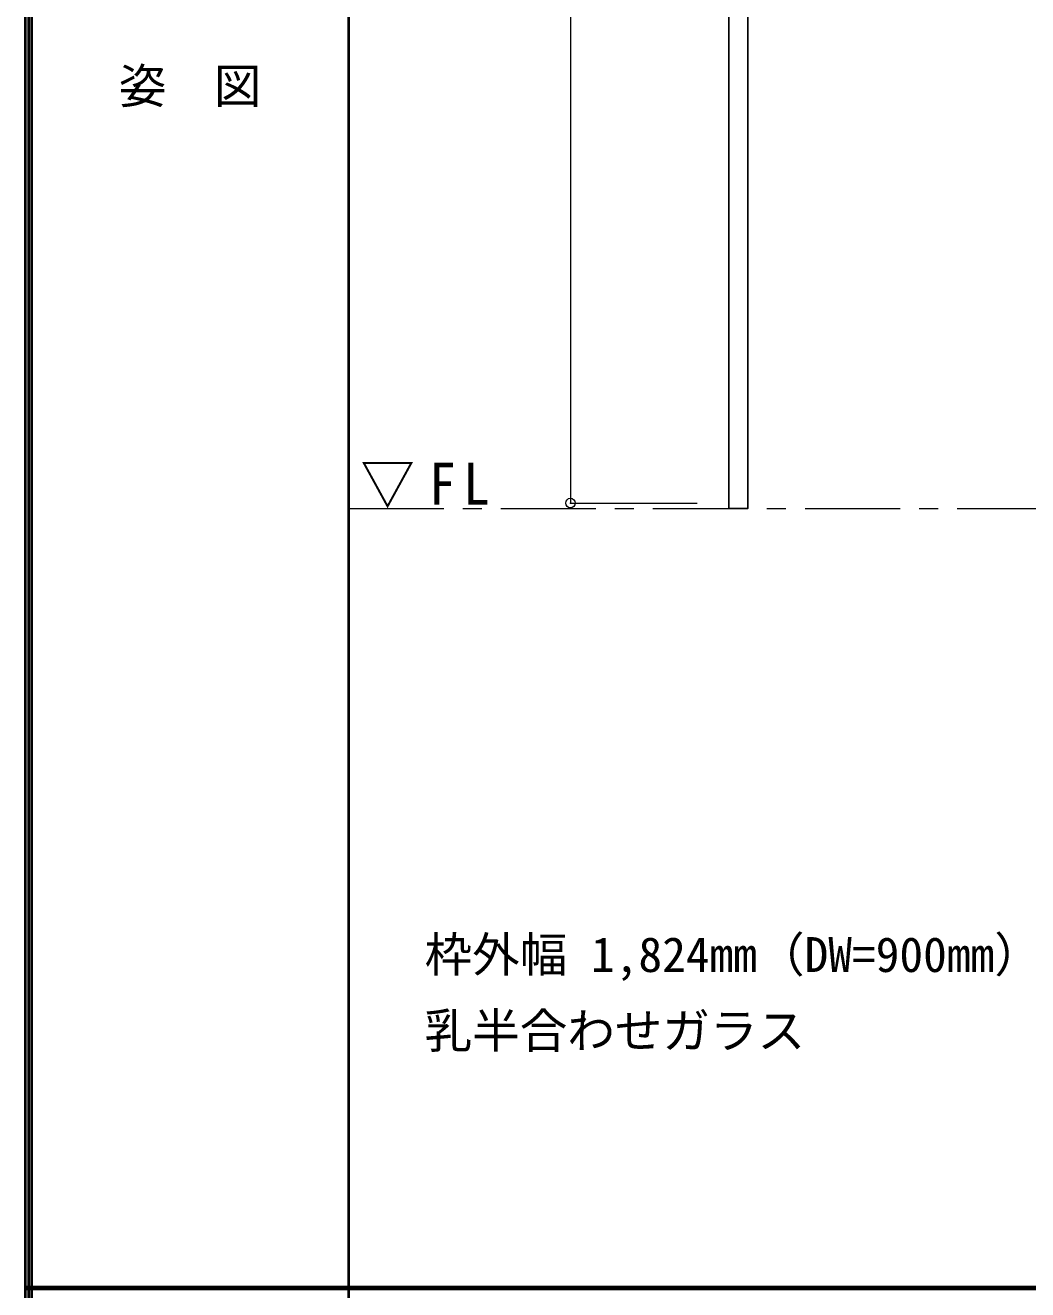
# Model space of a CAD drawing. Units: millimetres, scale not verified. Extents: x -6000 to 5700, y -4307 to 4260.
# Drawn here: x -6000 to -4419, y 186 to 2180 of the extents above; entities that cross this region are included whole.
import ezdxf
from ezdxf.enums import TextEntityAlignment as Align

# ---------------------------------------------------------------- set-up
doc = ezdxf.new("R2010")
doc.units = ezdxf.units.MM
doc.header["$LTSCALE"] = 30
doc.header["$PDMODE"] = 32
doc.header["$PDSIZE"] = 15
doc.linetypes.add('CHAIN1', pattern=[8, 5, -1, 1, -1])
for name, color, linetype, lineweight in [('0-4_枠', 3, 'Continuous', 25), ('0-A_文字', 7, 'Continuous', 18), ('0-B_寸法', 7, 'Continuous', 9), ('F-1_枠', 6, 'Continuous', 40), ('F-A_文字', 7, 'Continuous', 18)]:
    doc.layers.add(name, color=color, linetype=linetype, lineweight=lineweight)
doc.styles.add('ＭＳ ゴシック', font='')
doc.styles.get('ＭＳ ゴシック').set_extended_font_data('MS Gothic')

msp = doc.modelspace()

# ---------------------------------------------------------------- linework, layer by layer
at = {"layer": '0-4_枠'}
msp.add_line((-4890, 1418), (-4890, 3453), dxfattribs=at)
msp.add_lwpolyline([(-4890, 1418), (-4860, 1418), (-4860, 3423)], dxfattribs=at)
at = {"layer": '0-B_寸法', "color": 4}
for p, q in [((-5140, 3409.5), (-5140, 1426.5)), ((-5140, 1426.5), (-4940, 1426.5))]:
    msp.add_line(p, q, dxfattribs=at)
at = {"layer": '0-B_寸法', "linetype": 'CHAIN1', "lineweight": 18}
msp.add_line((-5490, 1418), (1678, 1418), dxfattribs=at)
at = {"layer": '0-B_寸法'}
msp.add_point((-5140, 1426.5), dxfattribs=at)
at = {"layer": 'F-1_枠'}
for p, q in [((-6000, 4175), (-6000, -4205)), ((-5995, 4175), (-5995, -4205)), ((-5990, 4175), (-5990, -4205)), ((-5490, 4175), (-5490, -3790)), ((-6000, 190.5), (5700, 190.5)), ((-6000, 187.5), (5700, 187.5))]:
    msp.add_line(p, q, dxfattribs=at)

# ---------------------------------------------------------------- texts
at = {"layer": '0-A_文字', "style": 'ＭＳ ゴシック'}
for s, p in [('枠外幅 1,824mm（DW=900mm）', (-5370, 670.5)), ('乳半合わせガラス', (-5370, 550.5))]:
    msp.add_text(s, height=54.99, dxfattribs=at).set_placement(p, align=Align.BOTTOM_LEFT)
at = {"layer": '0-A_文字', "insert": (-5471.25, 1418), "char_height": 65.98, "attachment_point": 7, "style": 'ＭＳ ゴシック'}
msp.add_mtext('\\T1.26;\\W0.95;▽FL', dxfattribs=at)
at = {"layer": 'F-A_文字', "style": 'ＭＳ ゴシック'}
msp.add_text('姿\u3000図', height=54.99, dxfattribs=at).set_placement((-5852.5, 2040.25), align=Align.BOTTOM_LEFT)

doc.saveas('drawing.dxf')
